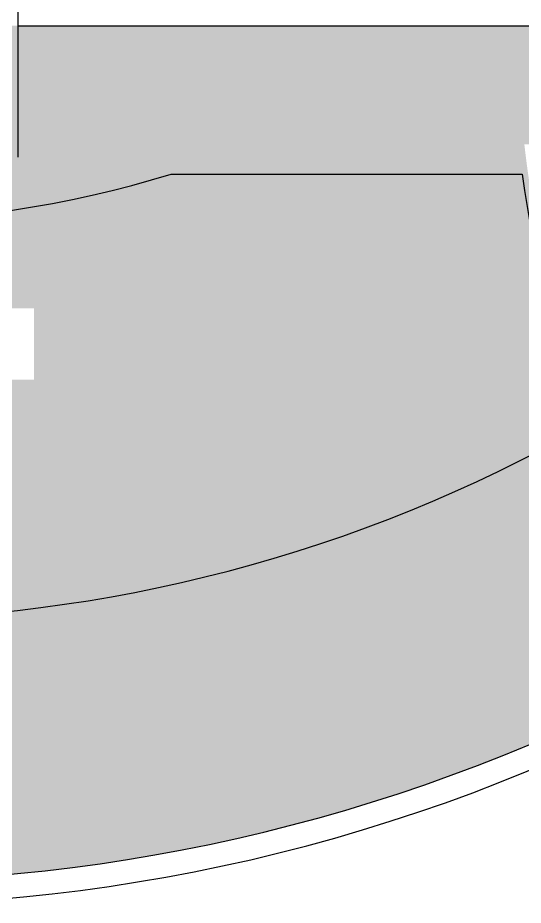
# Model space of a CAD drawing. Header units: inches. Extents: x -91 to 1852, y 0 to 2735.
# Drawn here: x 1125 to 1380.3, y 1770.8 to 2219.1 of the extents above; entities that cross this region are included whole.
import ezdxf

# ---------------------------------------------------------------- set-up
doc = ezdxf.new("R2010")
doc.units = ezdxf.units.IN
doc.header["$LTSCALE"] = 10
doc.header["$MEASUREMENT"] = 0
for name, color, linetype in [('A-DOOR', 2, 'CONTINUOUS'), ('A-FLOR', 3, 'CONTINUOUS'), ('A-WALL', 5, 'CONTINUOUS'), ('Rooms-Category-Color', 7, 'CONTINUOUS'), ('Rooms-College-Color', 7, 'CONTINUOUS'), ('Rooms-Department-Color', 7, 'CONTINUOUS'), ('Rooms-Division-Color', 7, 'CONTINUOUS'), ('Rooms-Information', 7, 'CONTINUOUS')]:
    doc.layers.add(name, color=color, linetype=linetype)
doc.styles.add('ROOMVNUMBER', font='simplex.shx', dxfattribs={"width": 0.85})

msp = doc.modelspace()

# ---------------------------------------------------------------- hatches: boundary and pattern name
at = {"layer": 'Rooms-Category-Color', "true_color": 0xffe090}
h = msp.add_hatch(color=41, dxfattribs=at)
edge = h.paths.add_edge_path()
edge.add_line((689.1609069295228, 2215.081822226755), (689.1609069518745, 2161.081822221167))
edge.add_line((689.1609069518745, 2161.081822221167), (689.1609069183469, 2155.081822226755))
edge.add_line((689.1609069183469, 2155.081822226755), (701.1609069183469, 2155.081822218373))
edge.add_arc((105.0266938354739, 2223.081822206611), 600.0000000052804, 349.2659811562637, 353.4924964094433, ccw=False)
edge.add_line((694.528125140816, 2111.331822227687), (657.5101476162672, 2111.331822219305))
edge.add_line((657.5101476162672, 2111.331822219305), (657.5101476050913, 2104.323822213337))
edge.add_line((657.5101476050913, 2104.323822213337), (660.1741476170719, 2104.323822216131))
edge.add_line((660.1741476170719, 2104.323822216131), (660.1741476170719, 2097.663822216913))
edge.add_line((660.1741476170719, 2097.663822216913), (670.8301476314664, 2097.663822222501))
edge.add_line((670.8301476314664, 2097.663822222501), (670.8301476314664, 2104.323822221719))
edge.add_line((670.8301476314664, 2104.323822221719), (673.4941476210952, 2104.323822218925))
edge.add_line((673.4941476210952, 2104.323822218925), (673.4941476210952, 2088.339822225273))
edge.add_line((673.4941476210952, 2088.339822225273), (670.8301476091146, 2088.339822219685))
edge.add_line((670.8301476091146, 2088.339822219685), (670.8301476314664, 2094.999822227284))
edge.add_line((670.8301476314664, 2094.999822227284), (660.174147605896, 2094.999822218902))
edge.add_line((660.174147605896, 2094.999822218902), (660.1741476170719, 2088.339822222479))
edge.add_line((660.1741476170719, 2088.339822222479), (657.5101476162672, 2088.339822219685))
edge.add_line((657.5101476162672, 2088.339822219685), (657.5101476274431, 2081.331822222099))
edge.add_line((657.5101476274431, 2081.331822222099), (688.0420774295926, 2081.331822210923))
edge.add_arc((105.0266938697259, 2223.081822230984), 599.9999999776215, 332.20885005972684, 346.3346825498853, ccw=False)
edge.add_line((635.8184962458909, 1943.331822224893), (599.1583632342517, 1943.331822219305))
edge.add_line((599.1583632342517, 1943.331822219305), (599.1583632342517, 1936.323822230101))
edge.add_line((599.1583632342517, 1936.323822230101), (601.8223632574081, 1936.323822218925))
edge.add_line((601.8223632574081, 1936.323822218925), (601.8223632462323, 1929.663822222501))
edge.add_line((601.8223632462323, 1929.663822222501), (612.4783632606268, 1929.663822228089))
edge.add_line((612.4783632606268, 1929.663822228089), (612.478363238275, 1936.323822213337))
edge.add_line((612.478363238275, 1936.323822213337), (615.1423632502556, 1936.323822224513))
edge.add_line((615.1423632502556, 1936.323822224513), (615.1423632614315, 1920.339822214097))
edge.add_line((615.1423632614315, 1920.339822214097), (612.4783632494509, 1920.339822222479))
edge.add_line((612.4783632494509, 1920.339822222479), (612.4783632606268, 1926.999822221696))
edge.add_line((612.4783632606268, 1926.999822221696), (601.8223632462323, 1926.999822218902))
edge.add_line((601.8223632462323, 1926.999822218902), (601.8223632574081, 1920.339822219685))
edge.add_line((601.8223632574081, 1920.339822219685), (599.1583632454276, 1920.339822225273))
edge.add_line((599.1583632454276, 1920.339822225273), (599.1583632566035, 1913.331822210923))
edge.add_line((599.1583632566035, 1913.331822210923), (618.8894551768899, 1913.331822219305))
edge.add_arc((105.0266934139903, 2223.081821820849), 600.0000001497928, 326.9987365345917, 328.9189566718882, ccw=False)
edge.add_arc((1041.02669383648, 2665.081822216963), 882.2499999918334, 240.6219856037249, 299.3780143970149)
edge.add_arc((1977.026693785018, 2223.081822839042), 600.0000002955084, 211.0810434344989, 213.0012635716707, ccw=False)
edge.add_line((1463.163932472467, 1913.331822208129), (1482.895024448633, 1913.331822196953))
edge.add_line((1482.895024448633, 1913.331822196953), (1482.895024426281, 1920.339822214097))
edge.add_line((1482.895024426281, 1920.339822214097), (1480.231024447829, 1920.339822211303))
edge.add_line((1480.231024447829, 1920.339822211303), (1480.231024436653, 1926.999822216108))
edge.add_line((1480.231024436653, 1926.999822216108), (1469.575024433434, 1926.999822218902))
edge.add_line((1469.575024433434, 1926.999822218902), (1469.57502444461, 1920.339822205715))
edge.add_line((1469.57502444461, 1920.339822205715), (1466.911024432629, 1920.339822219685))
edge.add_line((1466.911024432629, 1920.339822219685), (1466.911024454981, 1936.323822210543))
edge.add_line((1466.911024454981, 1936.323822210543), (1469.575024455786, 1936.323822213337))
edge.add_line((1469.575024455786, 1936.323822213337), (1469.575024433434, 1929.663822211325))
edge.add_line((1469.575024433434, 1929.663822211325), (1480.231024425477, 1929.663822208531))
edge.add_line((1480.231024425477, 1929.663822208531), (1480.231024447829, 1936.323822210543))
edge.add_line((1480.231024447829, 1936.323822210543), (1482.895024448633, 1936.323822213337))
edge.add_line((1482.895024448633, 1936.323822213337), (1482.895024448633, 1943.331822208129))
edge.add_line((1482.895024448633, 1943.331822208129), (1446.234891425818, 1943.331822216511))
edge.add_arc((1977.026693829894, 2223.081822177339), 599.9999999812088, 193.6653174447595, 207.7911499352068, ccw=False)
edge.add_line((1394.011310253292, 2081.331822210923), (1424.543240066618, 2081.331822210923))
edge.add_line((1424.543240066618, 2081.331822210923), (1424.543240066618, 2088.339822211303))
edge.add_line((1424.543240066618, 2088.339822211303), (1421.879240088165, 2088.339822202921))
edge.add_line((1421.879240088165, 2088.339822202921), (1421.879240088165, 2094.999822213314))
edge.add_line((1421.879240088165, 2094.999822213314), (1411.223240062594, 2094.999822210521))
edge.add_line((1411.223240062594, 2094.999822210521), (1411.223240084946, 2088.339822211303))
edge.add_line((1411.223240084946, 2088.339822211303), (1408.559240072966, 2088.339822219685))
edge.add_line((1408.559240072966, 2088.339822219685), (1408.559240072966, 2104.323822218925))
edge.add_line((1408.559240072966, 2104.323822218925), (1411.223240062594, 2104.323822216131))
edge.add_line((1411.223240062594, 2104.323822216131), (1411.22324007377, 2097.663822211325))
edge.add_line((1411.22324007377, 2097.663822211325), (1421.879240065813, 2097.663822211325))
edge.add_line((1421.879240065813, 2097.663822211325), (1421.879240065813, 2104.323822213337))
edge.add_line((1421.879240065813, 2104.323822213337), (1424.543240088969, 2104.323822210543))
edge.add_line((1424.543240088969, 2104.323822210543), (1424.543240100145, 2111.331822199747))
edge.add_line((1424.543240100145, 2111.331822199747), (1387.525262553245, 2111.331822219305))
edge.add_arc((1977.026693786404, 2223.081822330882), 599.9999999590672, 186.5075036032726, 190.7340188574658, ccw=False)
edge.add_line((1380.892480764538, 2155.081822215579), (1392.892480753362, 2155.081822212785))
edge.add_line((1392.892480753362, 2155.081822212785), (1392.892480775714, 2161.081822215579))
edge.add_line((1392.892480775714, 2161.081822215579), (1392.892480753362, 2215.081822221167))
edge.add_line((1392.892480753362, 2215.081822221167), (993.0266938358545, 2215.081822218373))
edge.add_line((993.0266938358545, 2215.081822218373), (689.1609069295228, 2215.081822226755))
at = {"layer": 'Rooms-College-Color', "true_color": 0xadadad}
h = msp.add_hatch(color=253, dxfattribs=at)
edge = h.paths.add_edge_path()
edge.add_line((689.1609069295228, 2215.081822226755), (689.1609069518745, 2161.081822221167))
edge.add_line((689.1609069518745, 2161.081822221167), (689.1609069183469, 2155.081822226755))
edge.add_line((689.1609069183469, 2155.081822226755), (701.1609069183469, 2155.081822218373))
edge.add_arc((105.0266938354739, 2223.081822206611), 600.0000000052804, 349.2659811562637, 353.4924964094433, ccw=False)
edge.add_line((694.528125140816, 2111.331822227687), (657.5101476162672, 2111.331822219305))
edge.add_line((657.5101476162672, 2111.331822219305), (657.5101476050913, 2104.323822213337))
edge.add_line((657.5101476050913, 2104.323822213337), (660.1741476170719, 2104.323822216131))
edge.add_line((660.1741476170719, 2104.323822216131), (660.1741476170719, 2097.663822216913))
edge.add_line((660.1741476170719, 2097.663822216913), (670.8301476314664, 2097.663822222501))
edge.add_line((670.8301476314664, 2097.663822222501), (670.8301476314664, 2104.323822221719))
edge.add_line((670.8301476314664, 2104.323822221719), (673.4941476210952, 2104.323822218925))
edge.add_line((673.4941476210952, 2104.323822218925), (673.4941476210952, 2088.339822225273))
edge.add_line((673.4941476210952, 2088.339822225273), (670.8301476091146, 2088.339822219685))
edge.add_line((670.8301476091146, 2088.339822219685), (670.8301476314664, 2094.999822227284))
edge.add_line((670.8301476314664, 2094.999822227284), (660.174147605896, 2094.999822218902))
edge.add_line((660.174147605896, 2094.999822218902), (660.1741476170719, 2088.339822222479))
edge.add_line((660.1741476170719, 2088.339822222479), (657.5101476162672, 2088.339822219685))
edge.add_line((657.5101476162672, 2088.339822219685), (657.5101476274431, 2081.331822222099))
edge.add_line((657.5101476274431, 2081.331822222099), (688.0420774295926, 2081.331822210923))
edge.add_arc((105.0266938697259, 2223.081822230984), 599.9999999776215, 332.20885005972684, 346.3346825498853, ccw=False)
edge.add_line((635.8184962458909, 1943.331822224893), (599.1583632342517, 1943.331822219305))
edge.add_line((599.1583632342517, 1943.331822219305), (599.1583632342517, 1936.323822230101))
edge.add_line((599.1583632342517, 1936.323822230101), (601.8223632574081, 1936.323822218925))
edge.add_line((601.8223632574081, 1936.323822218925), (601.8223632462323, 1929.663822222501))
edge.add_line((601.8223632462323, 1929.663822222501), (612.4783632606268, 1929.663822228089))
edge.add_line((612.4783632606268, 1929.663822228089), (612.478363238275, 1936.323822213337))
edge.add_line((612.478363238275, 1936.323822213337), (615.1423632502556, 1936.323822224513))
edge.add_line((615.1423632502556, 1936.323822224513), (615.1423632614315, 1920.339822214097))
edge.add_line((615.1423632614315, 1920.339822214097), (612.4783632494509, 1920.339822222479))
edge.add_line((612.4783632494509, 1920.339822222479), (612.4783632606268, 1926.999822221696))
edge.add_line((612.4783632606268, 1926.999822221696), (601.8223632462323, 1926.999822218902))
edge.add_line((601.8223632462323, 1926.999822218902), (601.8223632574081, 1920.339822219685))
edge.add_line((601.8223632574081, 1920.339822219685), (599.1583632454276, 1920.339822225273))
edge.add_line((599.1583632454276, 1920.339822225273), (599.1583632566035, 1913.331822210923))
edge.add_line((599.1583632566035, 1913.331822210923), (618.8894551768899, 1913.331822219305))
edge.add_arc((105.0266934139903, 2223.081821820849), 600.0000001497928, 326.9987365345917, 328.9189566718882, ccw=False)
edge.add_arc((1041.02669383648, 2665.081822216963), 882.2499999918334, 240.6219856037249, 299.3780143970149)
edge.add_arc((1977.026693785018, 2223.081822839042), 600.0000002955084, 211.0810434344989, 213.0012635716707, ccw=False)
edge.add_line((1463.163932472467, 1913.331822208129), (1482.895024448633, 1913.331822196953))
edge.add_line((1482.895024448633, 1913.331822196953), (1482.895024426281, 1920.339822214097))
edge.add_line((1482.895024426281, 1920.339822214097), (1480.231024447829, 1920.339822211303))
edge.add_line((1480.231024447829, 1920.339822211303), (1480.231024436653, 1926.999822216108))
edge.add_line((1480.231024436653, 1926.999822216108), (1469.575024433434, 1926.999822218902))
edge.add_line((1469.575024433434, 1926.999822218902), (1469.57502444461, 1920.339822205715))
edge.add_line((1469.57502444461, 1920.339822205715), (1466.911024432629, 1920.339822219685))
edge.add_line((1466.911024432629, 1920.339822219685), (1466.911024454981, 1936.323822210543))
edge.add_line((1466.911024454981, 1936.323822210543), (1469.575024455786, 1936.323822213337))
edge.add_line((1469.575024455786, 1936.323822213337), (1469.575024433434, 1929.663822211325))
edge.add_line((1469.575024433434, 1929.663822211325), (1480.231024425477, 1929.663822208531))
edge.add_line((1480.231024425477, 1929.663822208531), (1480.231024447829, 1936.323822210543))
edge.add_line((1480.231024447829, 1936.323822210543), (1482.895024448633, 1936.323822213337))
edge.add_line((1482.895024448633, 1936.323822213337), (1482.895024448633, 1943.331822208129))
edge.add_line((1482.895024448633, 1943.331822208129), (1446.234891425818, 1943.331822216511))
edge.add_arc((1977.026693829894, 2223.081822177339), 599.9999999812088, 193.6653174447595, 207.7911499352068, ccw=False)
edge.add_line((1394.011310253292, 2081.331822210923), (1424.543240066618, 2081.331822210923))
edge.add_line((1424.543240066618, 2081.331822210923), (1424.543240066618, 2088.339822211303))
edge.add_line((1424.543240066618, 2088.339822211303), (1421.879240088165, 2088.339822202921))
edge.add_line((1421.879240088165, 2088.339822202921), (1421.879240088165, 2094.999822213314))
edge.add_line((1421.879240088165, 2094.999822213314), (1411.223240062594, 2094.999822210521))
edge.add_line((1411.223240062594, 2094.999822210521), (1411.223240084946, 2088.339822211303))
edge.add_line((1411.223240084946, 2088.339822211303), (1408.559240072966, 2088.339822219685))
edge.add_line((1408.559240072966, 2088.339822219685), (1408.559240072966, 2104.323822218925))
edge.add_line((1408.559240072966, 2104.323822218925), (1411.223240062594, 2104.323822216131))
edge.add_line((1411.223240062594, 2104.323822216131), (1411.22324007377, 2097.663822211325))
edge.add_line((1411.22324007377, 2097.663822211325), (1421.879240065813, 2097.663822211325))
edge.add_line((1421.879240065813, 2097.663822211325), (1421.879240065813, 2104.323822213337))
edge.add_line((1421.879240065813, 2104.323822213337), (1424.543240088969, 2104.323822210543))
edge.add_line((1424.543240088969, 2104.323822210543), (1424.543240100145, 2111.331822199747))
edge.add_line((1424.543240100145, 2111.331822199747), (1387.525262553245, 2111.331822219305))
edge.add_arc((1977.026693786404, 2223.081822330882), 599.9999999590672, 186.5075036032726, 190.7340188574658, ccw=False)
edge.add_line((1380.892480764538, 2155.081822215579), (1392.892480753362, 2155.081822212785))
edge.add_line((1392.892480753362, 2155.081822212785), (1392.892480775714, 2161.081822215579))
edge.add_line((1392.892480775714, 2161.081822215579), (1392.892480753362, 2215.081822221167))
edge.add_line((1392.892480753362, 2215.081822221167), (993.0266938358545, 2215.081822218373))
edge.add_line((993.0266938358545, 2215.081822218373), (689.1609069295228, 2215.081822226755))
at = {"layer": 'Rooms-Department-Color', "true_color": 0x80bc67}
h = msp.add_hatch(color=83, dxfattribs=at)
edge = h.paths.add_edge_path()
edge.add_line((689.1609069295228, 2215.081822226755), (689.1609069518745, 2161.081822221167))
edge.add_line((689.1609069518745, 2161.081822221167), (689.1609069183469, 2155.081822226755))
edge.add_line((689.1609069183469, 2155.081822226755), (701.1609069183469, 2155.081822218373))
edge.add_arc((105.0266938354739, 2223.081822206611), 600.0000000052804, 349.2659811562637, 353.4924964094433, ccw=False)
edge.add_line((694.528125140816, 2111.331822227687), (657.5101476162672, 2111.331822219305))
edge.add_line((657.5101476162672, 2111.331822219305), (657.5101476050913, 2104.323822213337))
edge.add_line((657.5101476050913, 2104.323822213337), (660.1741476170719, 2104.323822216131))
edge.add_line((660.1741476170719, 2104.323822216131), (660.1741476170719, 2097.663822216913))
edge.add_line((660.1741476170719, 2097.663822216913), (670.8301476314664, 2097.663822222501))
edge.add_line((670.8301476314664, 2097.663822222501), (670.8301476314664, 2104.323822221719))
edge.add_line((670.8301476314664, 2104.323822221719), (673.4941476210952, 2104.323822218925))
edge.add_line((673.4941476210952, 2104.323822218925), (673.4941476210952, 2088.339822225273))
edge.add_line((673.4941476210952, 2088.339822225273), (670.8301476091146, 2088.339822219685))
edge.add_line((670.8301476091146, 2088.339822219685), (670.8301476314664, 2094.999822227284))
edge.add_line((670.8301476314664, 2094.999822227284), (660.174147605896, 2094.999822218902))
edge.add_line((660.174147605896, 2094.999822218902), (660.1741476170719, 2088.339822222479))
edge.add_line((660.1741476170719, 2088.339822222479), (657.5101476162672, 2088.339822219685))
edge.add_line((657.5101476162672, 2088.339822219685), (657.5101476274431, 2081.331822222099))
edge.add_line((657.5101476274431, 2081.331822222099), (688.0420774295926, 2081.331822210923))
edge.add_arc((105.0266938697259, 2223.081822230984), 599.9999999776215, 332.20885005972684, 346.3346825498853, ccw=False)
edge.add_line((635.8184962458909, 1943.331822224893), (599.1583632342517, 1943.331822219305))
edge.add_line((599.1583632342517, 1943.331822219305), (599.1583632342517, 1936.323822230101))
edge.add_line((599.1583632342517, 1936.323822230101), (601.8223632574081, 1936.323822218925))
edge.add_line((601.8223632574081, 1936.323822218925), (601.8223632462323, 1929.663822222501))
edge.add_line((601.8223632462323, 1929.663822222501), (612.4783632606268, 1929.663822228089))
edge.add_line((612.4783632606268, 1929.663822228089), (612.478363238275, 1936.323822213337))
edge.add_line((612.478363238275, 1936.323822213337), (615.1423632502556, 1936.323822224513))
edge.add_line((615.1423632502556, 1936.323822224513), (615.1423632614315, 1920.339822214097))
edge.add_line((615.1423632614315, 1920.339822214097), (612.4783632494509, 1920.339822222479))
edge.add_line((612.4783632494509, 1920.339822222479), (612.4783632606268, 1926.999822221696))
edge.add_line((612.4783632606268, 1926.999822221696), (601.8223632462323, 1926.999822218902))
edge.add_line((601.8223632462323, 1926.999822218902), (601.8223632574081, 1920.339822219685))
edge.add_line((601.8223632574081, 1920.339822219685), (599.1583632454276, 1920.339822225273))
edge.add_line((599.1583632454276, 1920.339822225273), (599.1583632566035, 1913.331822210923))
edge.add_line((599.1583632566035, 1913.331822210923), (618.8894551768899, 1913.331822219305))
edge.add_arc((105.0266934139903, 2223.081821820849), 600.0000001497928, 326.9987365345917, 328.9189566718882, ccw=False)
edge.add_arc((1041.02669383648, 2665.081822216963), 882.2499999918334, 240.6219856037249, 299.3780143970149)
edge.add_arc((1977.026693785018, 2223.081822839042), 600.0000002955084, 211.0810434344989, 213.0012635716707, ccw=False)
edge.add_line((1463.163932472467, 1913.331822208129), (1482.895024448633, 1913.331822196953))
edge.add_line((1482.895024448633, 1913.331822196953), (1482.895024426281, 1920.339822214097))
edge.add_line((1482.895024426281, 1920.339822214097), (1480.231024447829, 1920.339822211303))
edge.add_line((1480.231024447829, 1920.339822211303), (1480.231024436653, 1926.999822216108))
edge.add_line((1480.231024436653, 1926.999822216108), (1469.575024433434, 1926.999822218902))
edge.add_line((1469.575024433434, 1926.999822218902), (1469.57502444461, 1920.339822205715))
edge.add_line((1469.57502444461, 1920.339822205715), (1466.911024432629, 1920.339822219685))
edge.add_line((1466.911024432629, 1920.339822219685), (1466.911024454981, 1936.323822210543))
edge.add_line((1466.911024454981, 1936.323822210543), (1469.575024455786, 1936.323822213337))
edge.add_line((1469.575024455786, 1936.323822213337), (1469.575024433434, 1929.663822211325))
edge.add_line((1469.575024433434, 1929.663822211325), (1480.231024425477, 1929.663822208531))
edge.add_line((1480.231024425477, 1929.663822208531), (1480.231024447829, 1936.323822210543))
edge.add_line((1480.231024447829, 1936.323822210543), (1482.895024448633, 1936.323822213337))
edge.add_line((1482.895024448633, 1936.323822213337), (1482.895024448633, 1943.331822208129))
edge.add_line((1482.895024448633, 1943.331822208129), (1446.234891425818, 1943.331822216511))
edge.add_arc((1977.026693829894, 2223.081822177339), 599.9999999812088, 193.6653174447595, 207.7911499352068, ccw=False)
edge.add_line((1394.011310253292, 2081.331822210923), (1424.543240066618, 2081.331822210923))
edge.add_line((1424.543240066618, 2081.331822210923), (1424.543240066618, 2088.339822211303))
edge.add_line((1424.543240066618, 2088.339822211303), (1421.879240088165, 2088.339822202921))
edge.add_line((1421.879240088165, 2088.339822202921), (1421.879240088165, 2094.999822213314))
edge.add_line((1421.879240088165, 2094.999822213314), (1411.223240062594, 2094.999822210521))
edge.add_line((1411.223240062594, 2094.999822210521), (1411.223240084946, 2088.339822211303))
edge.add_line((1411.223240084946, 2088.339822211303), (1408.559240072966, 2088.339822219685))
edge.add_line((1408.559240072966, 2088.339822219685), (1408.559240072966, 2104.323822218925))
edge.add_line((1408.559240072966, 2104.323822218925), (1411.223240062594, 2104.323822216131))
edge.add_line((1411.223240062594, 2104.323822216131), (1411.22324007377, 2097.663822211325))
edge.add_line((1411.22324007377, 2097.663822211325), (1421.879240065813, 2097.663822211325))
edge.add_line((1421.879240065813, 2097.663822211325), (1421.879240065813, 2104.323822213337))
edge.add_line((1421.879240065813, 2104.323822213337), (1424.543240088969, 2104.323822210543))
edge.add_line((1424.543240088969, 2104.323822210543), (1424.543240100145, 2111.331822199747))
edge.add_line((1424.543240100145, 2111.331822199747), (1387.525262553245, 2111.331822219305))
edge.add_arc((1977.026693786404, 2223.081822330882), 599.9999999590672, 186.5075036032726, 190.7340188574658, ccw=False)
edge.add_line((1380.892480764538, 2155.081822215579), (1392.892480753362, 2155.081822212785))
edge.add_line((1392.892480753362, 2155.081822212785), (1392.892480775714, 2161.081822215579))
edge.add_line((1392.892480775714, 2161.081822215579), (1392.892480753362, 2215.081822221167))
edge.add_line((1392.892480753362, 2215.081822221167), (993.0266938358545, 2215.081822218373))
edge.add_line((993.0266938358545, 2215.081822218373), (689.1609069295228, 2215.081822226755))
at = {"layer": 'Rooms-Division-Color', "true_color": 0x80bc67}
h = msp.add_hatch(color=83, dxfattribs=at)
edge = h.paths.add_edge_path()
edge.add_line((689.1609069295228, 2215.081822226755), (689.1609069518745, 2161.081822221167))
edge.add_line((689.1609069518745, 2161.081822221167), (689.1609069183469, 2155.081822226755))
edge.add_line((689.1609069183469, 2155.081822226755), (701.1609069183469, 2155.081822218373))
edge.add_arc((105.0266938354739, 2223.081822206611), 600.0000000052804, 349.2659811562637, 353.4924964094433, ccw=False)
edge.add_line((694.528125140816, 2111.331822227687), (657.5101476162672, 2111.331822219305))
edge.add_line((657.5101476162672, 2111.331822219305), (657.5101476050913, 2104.323822213337))
edge.add_line((657.5101476050913, 2104.323822213337), (660.1741476170719, 2104.323822216131))
edge.add_line((660.1741476170719, 2104.323822216131), (660.1741476170719, 2097.663822216913))
edge.add_line((660.1741476170719, 2097.663822216913), (670.8301476314664, 2097.663822222501))
edge.add_line((670.8301476314664, 2097.663822222501), (670.8301476314664, 2104.323822221719))
edge.add_line((670.8301476314664, 2104.323822221719), (673.4941476210952, 2104.323822218925))
edge.add_line((673.4941476210952, 2104.323822218925), (673.4941476210952, 2088.339822225273))
edge.add_line((673.4941476210952, 2088.339822225273), (670.8301476091146, 2088.339822219685))
edge.add_line((670.8301476091146, 2088.339822219685), (670.8301476314664, 2094.999822227284))
edge.add_line((670.8301476314664, 2094.999822227284), (660.174147605896, 2094.999822218902))
edge.add_line((660.174147605896, 2094.999822218902), (660.1741476170719, 2088.339822222479))
edge.add_line((660.1741476170719, 2088.339822222479), (657.5101476162672, 2088.339822219685))
edge.add_line((657.5101476162672, 2088.339822219685), (657.5101476274431, 2081.331822222099))
edge.add_line((657.5101476274431, 2081.331822222099), (688.0420774295926, 2081.331822210923))
edge.add_arc((105.0266938697259, 2223.081822230984), 599.9999999776215, 332.20885005972684, 346.3346825498853, ccw=False)
edge.add_line((635.8184962458909, 1943.331822224893), (599.1583632342517, 1943.331822219305))
edge.add_line((599.1583632342517, 1943.331822219305), (599.1583632342517, 1936.323822230101))
edge.add_line((599.1583632342517, 1936.323822230101), (601.8223632574081, 1936.323822218925))
edge.add_line((601.8223632574081, 1936.323822218925), (601.8223632462323, 1929.663822222501))
edge.add_line((601.8223632462323, 1929.663822222501), (612.4783632606268, 1929.663822228089))
edge.add_line((612.4783632606268, 1929.663822228089), (612.478363238275, 1936.323822213337))
edge.add_line((612.478363238275, 1936.323822213337), (615.1423632502556, 1936.323822224513))
edge.add_line((615.1423632502556, 1936.323822224513), (615.1423632614315, 1920.339822214097))
edge.add_line((615.1423632614315, 1920.339822214097), (612.4783632494509, 1920.339822222479))
edge.add_line((612.4783632494509, 1920.339822222479), (612.4783632606268, 1926.999822221696))
edge.add_line((612.4783632606268, 1926.999822221696), (601.8223632462323, 1926.999822218902))
edge.add_line((601.8223632462323, 1926.999822218902), (601.8223632574081, 1920.339822219685))
edge.add_line((601.8223632574081, 1920.339822219685), (599.1583632454276, 1920.339822225273))
edge.add_line((599.1583632454276, 1920.339822225273), (599.1583632566035, 1913.331822210923))
edge.add_line((599.1583632566035, 1913.331822210923), (618.8894551768899, 1913.331822219305))
edge.add_arc((105.0266934139903, 2223.081821820849), 600.0000001497928, 326.9987365345917, 328.9189566718882, ccw=False)
edge.add_arc((1041.02669383648, 2665.081822216963), 882.2499999918334, 240.6219856037249, 299.3780143970149)
edge.add_arc((1977.026693785018, 2223.081822839042), 600.0000002955084, 211.0810434344989, 213.0012635716707, ccw=False)
edge.add_line((1463.163932472467, 1913.331822208129), (1482.895024448633, 1913.331822196953))
edge.add_line((1482.895024448633, 1913.331822196953), (1482.895024426281, 1920.339822214097))
edge.add_line((1482.895024426281, 1920.339822214097), (1480.231024447829, 1920.339822211303))
edge.add_line((1480.231024447829, 1920.339822211303), (1480.231024436653, 1926.999822216108))
edge.add_line((1480.231024436653, 1926.999822216108), (1469.575024433434, 1926.999822218902))
edge.add_line((1469.575024433434, 1926.999822218902), (1469.57502444461, 1920.339822205715))
edge.add_line((1469.57502444461, 1920.339822205715), (1466.911024432629, 1920.339822219685))
edge.add_line((1466.911024432629, 1920.339822219685), (1466.911024454981, 1936.323822210543))
edge.add_line((1466.911024454981, 1936.323822210543), (1469.575024455786, 1936.323822213337))
edge.add_line((1469.575024455786, 1936.323822213337), (1469.575024433434, 1929.663822211325))
edge.add_line((1469.575024433434, 1929.663822211325), (1480.231024425477, 1929.663822208531))
edge.add_line((1480.231024425477, 1929.663822208531), (1480.231024447829, 1936.323822210543))
edge.add_line((1480.231024447829, 1936.323822210543), (1482.895024448633, 1936.323822213337))
edge.add_line((1482.895024448633, 1936.323822213337), (1482.895024448633, 1943.331822208129))
edge.add_line((1482.895024448633, 1943.331822208129), (1446.234891425818, 1943.331822216511))
edge.add_arc((1977.026693829894, 2223.081822177339), 599.9999999812088, 193.6653174447595, 207.7911499352068, ccw=False)
edge.add_line((1394.011310253292, 2081.331822210923), (1424.543240066618, 2081.331822210923))
edge.add_line((1424.543240066618, 2081.331822210923), (1424.543240066618, 2088.339822211303))
edge.add_line((1424.543240066618, 2088.339822211303), (1421.879240088165, 2088.339822202921))
edge.add_line((1421.879240088165, 2088.339822202921), (1421.879240088165, 2094.999822213314))
edge.add_line((1421.879240088165, 2094.999822213314), (1411.223240062594, 2094.999822210521))
edge.add_line((1411.223240062594, 2094.999822210521), (1411.223240084946, 2088.339822211303))
edge.add_line((1411.223240084946, 2088.339822211303), (1408.559240072966, 2088.339822219685))
edge.add_line((1408.559240072966, 2088.339822219685), (1408.559240072966, 2104.323822218925))
edge.add_line((1408.559240072966, 2104.323822218925), (1411.223240062594, 2104.323822216131))
edge.add_line((1411.223240062594, 2104.323822216131), (1411.22324007377, 2097.663822211325))
edge.add_line((1411.22324007377, 2097.663822211325), (1421.879240065813, 2097.663822211325))
edge.add_line((1421.879240065813, 2097.663822211325), (1421.879240065813, 2104.323822213337))
edge.add_line((1421.879240065813, 2104.323822213337), (1424.543240088969, 2104.323822210543))
edge.add_line((1424.543240088969, 2104.323822210543), (1424.543240100145, 2111.331822199747))
edge.add_line((1424.543240100145, 2111.331822199747), (1387.525262553245, 2111.331822219305))
edge.add_arc((1977.026693786404, 2223.081822330882), 599.9999999590672, 186.5075036032726, 190.7340188574658, ccw=False)
edge.add_line((1380.892480764538, 2155.081822215579), (1392.892480753362, 2155.081822212785))
edge.add_line((1392.892480753362, 2155.081822212785), (1392.892480775714, 2161.081822215579))
edge.add_line((1392.892480775714, 2161.081822215579), (1392.892480753362, 2215.081822221167))
edge.add_line((1392.892480753362, 2215.081822221167), (993.0266938358545, 2215.081822218373))
edge.add_line((993.0266938358545, 2215.081822218373), (689.1609069295228, 2215.081822226755))

# ---------------------------------------------------------------- linework, layer by layer
at = {"layer": 'A-DOOR'}
msp.add_line((1125.026693824679, 2215.081822240725, -5.00676833325997e-09), (1125.026693813503, 2148.626576526091, -5.00676833325997e-09), dxfattribs=at)
at = {"layer": 'A-FLOR'}
msp.add_line((1202.427371777594, 2140.081822212785, -5.00676833325997e-09), (1379.766281627119, 2140.081822218373, -5.00676833325997e-09), dxfattribs=at)
for centre, radius, start, end in [((1041.026693835855, 2665.081822223961, -5.00676833325997e-09), 549.2496507391461, 252.9110085253636, 287.0889914746364), ((1977.026693835855, 2223.081822205335, -5.00676833325997e-09), 603, 187.911601610347, 212.9589193750275), ((1041.026693835855, 2665.081822223961, -5.00676833325997e-09), 750, 240.3755242197233, 299.6244757769796)]:
    msp.add_arc(centre, radius, start, end, dxfattribs=at)
at = {"layer": 'A-WALL'}
for p, q in [((1125.026693835855, 2223.081822219305, -5.00676833325997e-09), (1125.026693835855, 2215.081822218373, -5.00676833325997e-09)), ((1125.026693835855, 2215.081822223961, -5.00676833325997e-09), (1392.892480753362, 2215.081822221167, -5.00676833325997e-09))]:
    msp.add_line(p, q, dxfattribs=at)
for radius, start, end in [(882.25, 240.6219855914726, 299.3780144085273), (894.25, 239.9432536058402, 300.0567463941599)]:
    msp.add_arc((1041.026693835855, 2665.081822223961, -5.00676833325997e-09), radius, start, end, dxfattribs=at)

# ---------------------------------------------------------------- next in the draw order: texts
at = {"layer": 'Rooms-Information', "insert": (1015.440729696304, 2038.875478070229, -5.00676833325997e-09), "char_height": 5.142857142857143, "width": 115.2, "attachment_point": 7, "style": 'ROOMVNUMBER', "bg_fill": 3, "box_fill_scale": 1.5, "bg_fill_color": 256, "bg_fill_true_color": 13158600, "bg_fill_transparency": 0}
msp.add_mtext('Bldg.6, Room 10^M^J122900-Performing Arts Center^M^JFICM: Auditoria Service^M^JASF: ', dxfattribs=at)

doc.saveas('drawing.dxf')
